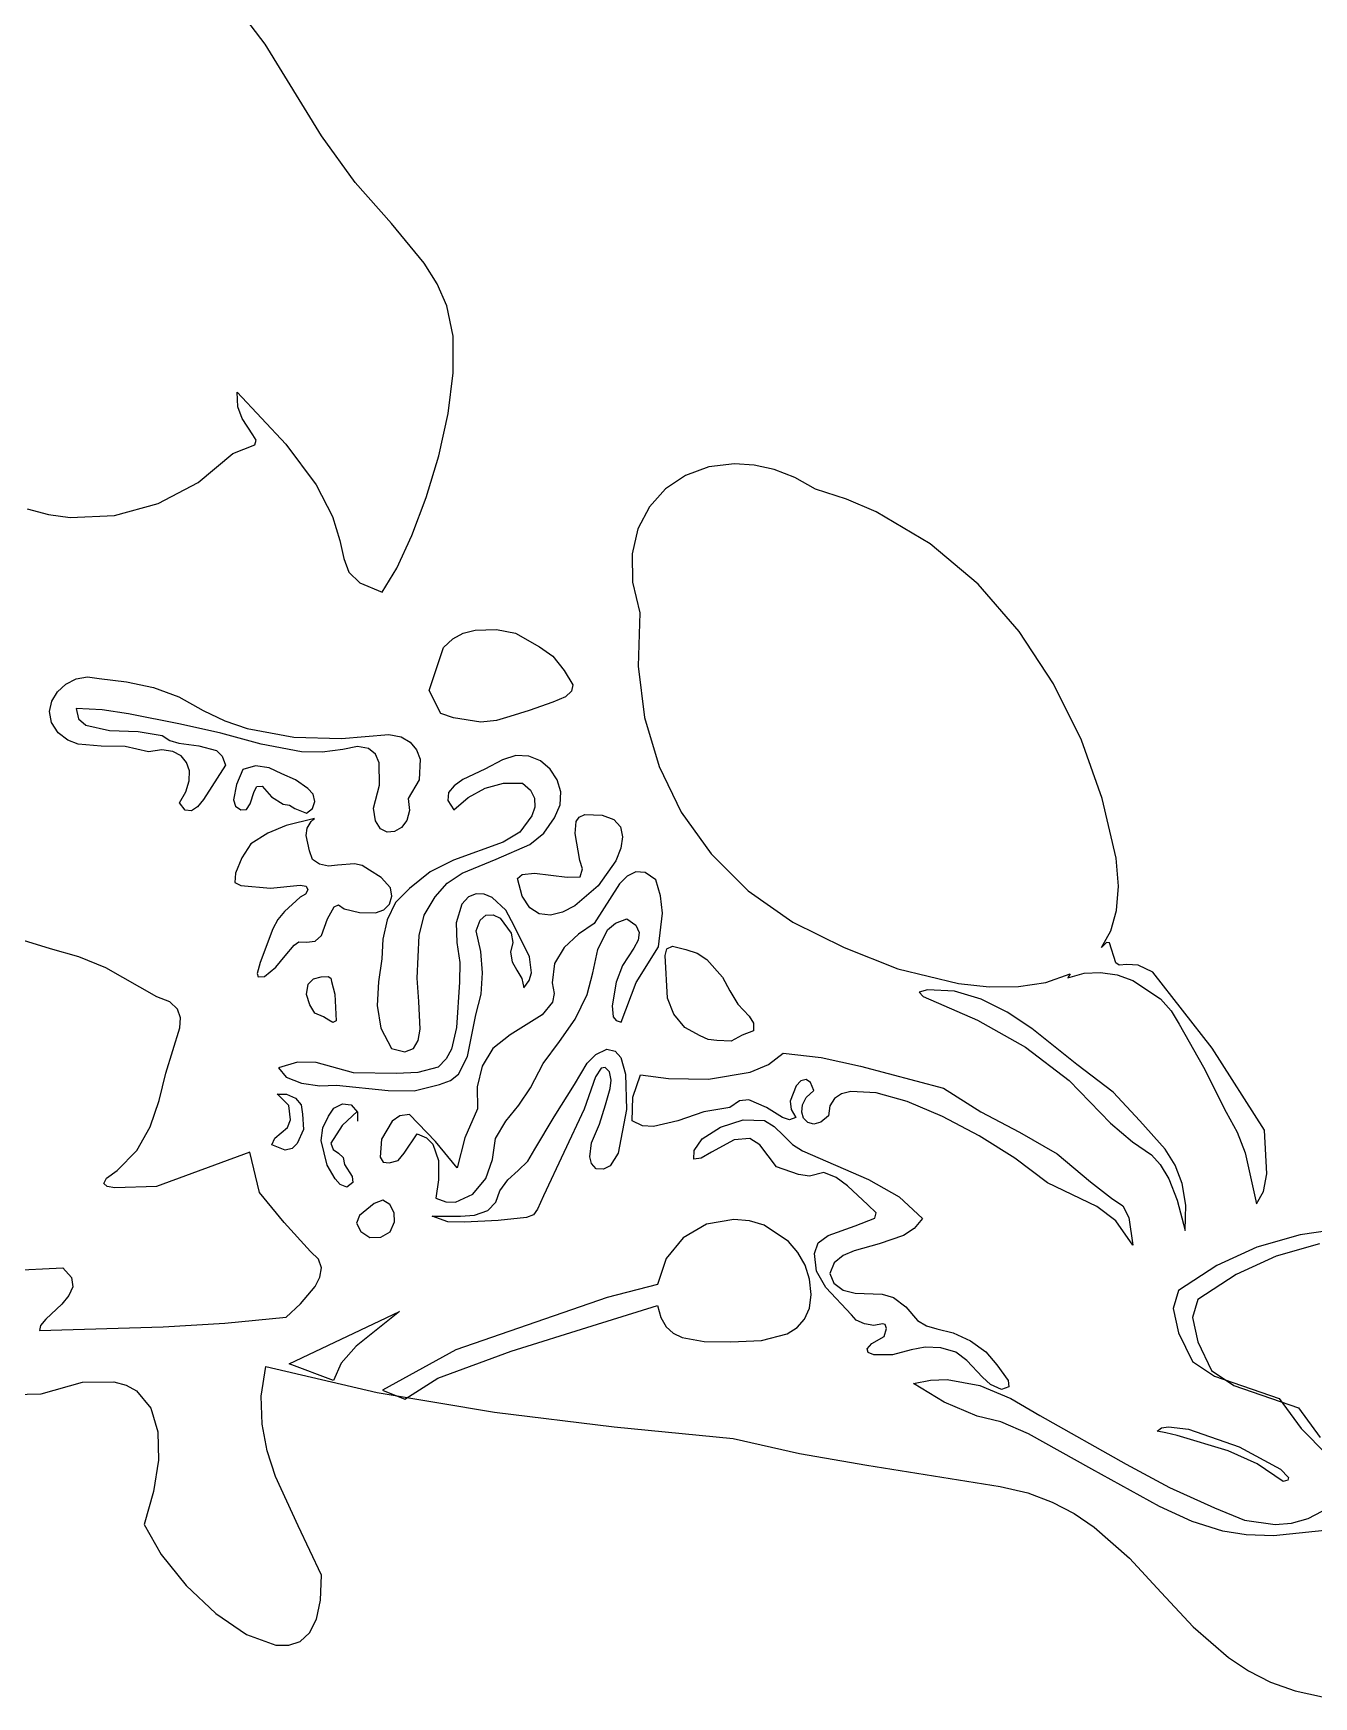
# Model space of a CAD drawing. Extents: x 0 to 245, y 66 to 287.
# Drawn here: x 54.6 to 122.4, y 112.3 to 200.4 of the extents above; entities that cross this region are included whole.
import ezdxf

# ---------------------------------------------------------------- set-up
doc = ezdxf.new("R2010")
doc.units = 0

msp = doc.modelspace()

# ---------------------------------------------------------------- linework, layer by layer
at = {"layer": 'Tête'}
for p, q in [((66.87854, 199.785169), (65.39959, 201.72722)), ((69.861904, 194.94317), (66.87854, 199.785169)), ((71.656313, 192.464099), (69.861904, 194.94317)), ((73.576163, 190.295708), (71.656313, 192.464099)), ((75.298355, 188.200078), (73.576163, 190.295708)), ((75.984363, 187.105198), (75.298355, 188.200078)), ((76.499794, 185.93929), (75.984363, 187.105198)), ((76.840952, 184.338449), (76.499794, 185.93929)), ((76.843825, 182.39363), (76.840952, 184.338449)), ((76.567723, 180.234744), (76.843825, 182.39363)), ((65.439224, 180.582666), (65.397534, 181.36429)), ((65.397534, 181.36429), (67.983837, 178.620775)), ((65.65976, 179.966542), (65.439224, 180.582666)), ((66.240451, 179.115231), (65.65976, 179.966542)), ((76.071954, 177.991698), (76.567723, 180.234744)), ((66.402147, 178.822263), (66.240451, 179.115231)), ((66.34577, 178.57923), (66.402147, 178.822263)), ((63.342523, 176.581334), (65.18188, 178.12741)), ((65.18188, 178.12741), (66.34577, 178.57923)), ((67.983837, 178.620775), (69.577657, 176.453702)), ((75.415828, 175.7944), (76.071954, 177.991698)), ((90.367253, 177.411619), (89.136771, 176.956946)), ((91.7267, 177.581), (90.367253, 177.411619)), ((91.7268, 177.58094), (91.7267, 177.581)), ((92.767828, 177.511026), (91.7268, 177.58094)), ((93.840004, 177.268591), (92.767828, 177.511026)), ((94.92807, 176.8439), (93.840004, 177.268591)), ((61.215381, 175.471883), (63.342523, 176.581334)), ((69.577657, 176.453702), (70.442922, 174.777706)), ((88.075539, 176.242736), (87.223839, 175.294746)), ((89.136771, 176.956946), (88.075539, 176.242736)), ((96.01677, 176.22722), (94.92807, 176.8439)), ((97.663638, 175.703063), (96.01677, 176.22722)), ((58.917613, 174.841639), (61.215381, 175.471883)), ((74.658653, 173.772761), (75.415828, 175.7944)), ((87.223839, 175.294746), (86.621954, 174.138731)), ((99.226222, 175.040455), (97.663638, 175.703063)), ((54.278825, 175.189119), (55.407317, 174.887946)), ((55.407317, 174.887946), (56.566375, 174.73319)), ((56.566375, 174.73319), (58.917613, 174.841639)), ((70.442922, 174.777706), (70.84356, 173.507421)), ((102.096302, 173.339025), (99.226222, 175.040455)), ((70.84356, 173.507421), (71.043499, 172.557483)), ((73.859739, 172.056688), (74.658653, 173.772761)), ((86.621954, 174.138731), (86.310167, 172.800446)), ((86.310167, 172.800446), (86.328761, 171.305647)), ((104.622537, 171.201219), (102.096302, 173.339025)), ((71.043499, 172.557483), (71.306665, 171.842525)), ((71.306665, 171.842525), (71.896988, 171.277182)), ((73.078394, 170.77609), (73.859739, 172.056688)), ((71.896988, 171.277182), (73.078394, 170.77609)), ((86.328761, 171.305647), (86.71802, 169.68009)), ((106.800452, 168.705325), (104.622537, 171.201219)), ((86.71802, 169.68009), (86.631114, 166.863988)), ((76.33519, 167.84796), (76.829184, 168.30396)), ((76.829184, 168.30396), (77.361177, 168.61746)), ((77.361177, 168.61746), (78.00717, 168.75996)), ((78.00717, 168.75996), (79.128154, 168.797955)), ((79.128154, 168.797955), (80.13514, 168.60795)), ((80.13514, 168.60795), (81.408127, 167.885964)), ((108.625577, 165.92963), (106.800452, 168.705325)), ((75.5752, 165.568), (76.33519, 167.84796)), ((81.408127, 167.885964), (82.11112, 167.39197)), ((82.11112, 167.39197), (82.719113, 166.63198)), ((82.719113, 166.63198), (83.175106, 165.87199)), ((86.631114, 166.863988), (86.97468, 164.140161)), ((55.892069, 165.510449), (56.336578, 165.916122)), ((56.336578, 165.916122), (56.880423, 166.192732)), ((56.880423, 166.192732), (57.482409, 166.303432)), ((57.482409, 166.303432), (58.10134, 166.21137)), ((58.10134, 166.21137), (59.551875, 166.035978)), ((59.551875, 166.035978), (60.966311, 165.731009)), ((60.966311, 165.731009), (62.322617, 165.241208)), ((76.183196, 164.35201), (75.5752, 165.568)), ((83.175106, 165.87199), (83.099106, 165.529996)), ((110.093437, 162.952422), (108.625577, 165.92963)), ((55.465842, 164.459313), (55.588092, 165.012563)), ((55.588092, 165.012563), (55.892069, 165.510449)), ((62.322617, 165.241208), (63.59876, 164.51132)), ((82.111116, 164.96001), (80.857131, 164.52301)), ((82.790359, 165.230753), (82.111116, 164.96001)), ((83.099106, 165.529996), (82.790359, 165.230753)), ((55.566517, 163.887549), (55.465842, 164.459313)), ((55.93131, 163.33412), (55.566517, 163.887549)), ((58.263463, 164.558005), (56.88238, 164.61508)), ((56.88238, 164.61508), (57.009985, 164.079412)), ((57.009985, 164.079412), (57.389231, 163.738547)), ((59.64903, 164.341844), (58.263463, 164.558005)), ((62.40917, 163.78933), (59.64903, 164.341844)), ((64.541639, 163.321464), (62.40917, 163.78933)), ((63.59876, 164.51132), (64.745911, 163.962804)), ((64.745911, 163.962804), (65.933933, 163.555537)), ((76.848185, 164.12401), (76.183196, 164.35201)), ((78.311166, 163.89601), (76.848185, 164.12401)), ((79.128155, 163.991014), (78.311166, 163.89601)), ((79.831146, 164.20001), (79.128155, 163.991014)), ((80.857131, 164.52301), (79.831146, 164.20001)), ((86.97468, 164.140161), (87.739175, 161.548535)), ((56.430726, 162.945347), (55.93131, 163.33412)), ((56.985252, 162.728737), (56.430726, 162.945347)), ((57.389231, 163.738547), (58.65156, 163.456521)), ((58.65156, 163.456521), (60.167194, 163.399595)), ((60.167194, 163.399595), (61.43396, 163.19836)), ((61.43396, 163.19836), (61.835606, 162.929086)), ((61.835606, 162.929086), (62.319376, 162.78267)), ((66.668726, 162.729155), (64.541639, 163.321464)), ((65.933933, 163.555537), (68.39776, 163.104713)), ((68.39776, 163.104713), (70.920567, 163.038777)), ((70.920567, 163.038777), (73.43268, 163.23766)), ((73.43268, 163.23766), (74.077252, 163.11601)), ((74.077252, 163.11601), (74.565871, 162.835524)), ((111.199559, 159.85199), (110.093437, 162.952422)), ((58.204895, 162.618404), (56.985252, 162.728737)), ((59.480758, 162.615919), (58.204895, 162.618404)), ((60.70336, 162.33408), (59.480758, 162.615919)), ((61.415245, 162.431309), (60.70336, 162.33408)), ((61.993821, 162.351642), (61.415245, 162.431309)), ((62.433416, 162.121268), (61.993821, 162.351642)), ((62.319376, 162.78267), (63.378764, 162.65354)), ((62.728358, 161.766376), (62.433416, 162.121268)), ((63.378764, 162.65354), (64.303083, 162.40123)), ((64.303083, 162.40123), (64.618015, 162.100839)), ((64.618015, 162.100839), (64.78329, 161.616)), ((68.811468, 162.332371), (66.668726, 162.729155)), ((69.895283, 162.307291), (68.811468, 162.332371)), ((70.9909, 162.45108), (69.895283, 162.307291)), ((71.781656, 162.605049), (70.9909, 162.45108)), ((72.349839, 162.50692), (71.781656, 162.605049)), ((72.722783, 162.205141), (72.349839, 162.50692)), ((72.927824, 161.748161), (72.722783, 162.205141)), ((74.565871, 162.835524), (74.902636, 162.432557)), ((74.902636, 162.432557), (75.091646, 161.943466)), ((80.154574, 162.132088), (79.445292, 161.90126)), ((80.838403, 162.097777), (80.154574, 162.132088)), ((81.45731, 161.843239), (80.838403, 162.097777)), ((62.872976, 161.313156), (62.728358, 161.766376)), ((62.861599, 160.787797), (62.872976, 161.313156)), ((64.7833, 161.616), (63.629518, 159.80732)), ((64.78329, 161.616), (64.7833, 161.616)), ((65.6953, 161.388), (65.366382, 160.602969)), ((66.367308, 161.58829), (65.695293, 161.388)), ((65.695293, 161.388), (65.6953, 161.388)), ((67.100681, 161.483578), (66.367308, 161.58829)), ((67.770928, 161.15547), (67.100681, 161.483578)), ((68.494548, 160.840451), (67.770928, 161.15547)), ((72.943537, 160.562392), (72.927824, 161.748161)), ((75.091646, 161.943466), (75.042795, 160.852338)), ((78.510434, 161.408789), (77.351324, 160.857925)), ((79.445292, 161.90126), (78.510434, 161.408789)), ((81.971826, 161.413386), (81.45731, 161.843239)), ((82.342479, 160.853129), (81.971826, 161.413386)), ((87.739175, 161.548535), (88.915053, 159.129034)), ((62.688554, 160.216489), (62.861599, 160.787797)), ((65.366382, 160.602969), (65.202019, 159.77932)), ((66.310437, 160.22571), (66.437921, 160.491975)), ((66.437921, 160.491975), (66.732398, 160.5012)), ((66.732398, 160.5012), (67.224691, 159.947181)), ((69.153168, 160.39344), (68.494548, 160.840451)), ((69.426715, 160.089792), (69.153168, 160.39344)), ((72.61566, 159.3372), (72.943537, 160.562392)), ((75.042795, 160.852338), (74.45211, 159.85299)), ((76.883523, 160.535543), (76.594678, 160.168498)), ((77.351324, 160.857925), (76.883523, 160.535543)), ((77.633869, 159.907887), (78.533897, 160.401237)), ((78.533897, 160.401237), (79.509597, 160.677092)), ((79.509597, 160.677092), (80.50328, 160.67249)), ((80.50328, 160.67249), (80.934652, 160.301677)), ((80.934652, 160.301677), (81.14037, 159.869471)), ((82.529802, 160.20738), (82.342479, 160.853129)), ((62.34817, 159.62542), (62.688554, 160.216489)), ((62.658214, 159.243218), (62.34817, 159.62542)), ((63.305245, 159.412787), (62.979358, 159.198547)), ((63.629518, 159.80732), (63.305245, 159.412787)), ((65.202019, 159.77932), (65.313862, 159.443011)), ((65.313862, 159.443011), (65.597076, 159.250407)), ((65.90357, 159.271655), (66.085257, 159.5769)), ((66.085257, 159.5769), (66.310437, 160.22571)), ((67.224691, 159.947181), (67.844398, 159.5537)), ((67.844398, 159.5537), (68.176583, 159.504211)), ((68.176583, 159.504211), (68.464691, 159.335431)), ((69.397468, 159.318747), (69.51233, 159.693647)), ((69.51233, 159.693647), (69.426715, 160.089792)), ((74.45211, 159.85299), (74.519933, 159.216865)), ((76.594678, 160.168498), (76.563127, 159.746771)), ((76.563127, 159.746771), (76.867212, 159.26034)), ((76.8672, 159.26), (77.633869, 159.907887)), ((81.153591, 159.403674), (81.007469, 158.932084)), ((81.14037, 159.869471), (81.153591, 159.403674)), ((82.196572, 158.83905), (82.494322, 159.52105)), ((82.494322, 159.52105), (82.529802, 160.20738)), ((111.93947, 156.70662), (111.199559, 159.85199)), ((62.979358, 159.198547), (62.658214, 159.243218)), ((65.597076, 159.250407), (65.90357, 159.271655)), ((69.4953, 158.804), (67.99323, 158.42959)), ((68.464691, 159.335431), (69.069588, 159.07883)), ((69.069588, 159.07883), (69.397468, 159.318747)), ((69.117597, 158.290553), (69.320563, 158.64618)), ((69.320563, 158.64618), (69.403303, 158.72638)), ((69.403303, 158.72638), (69.495293, 158.80418)), ((69.495293, 158.80418), (69.4953, 158.804)), ((72.725556, 158.667296), (72.61566, 159.3372)), ((72.988794, 158.253707), (72.725556, 158.667296)), ((74.383636, 158.697576), (74.102796, 158.318368)), ((74.519933, 159.216865), (74.383636, 158.697576)), ((76.867212, 159.26034), (76.8672, 159.26)), ((81.007469, 158.932084), (80.369823, 158.082722)), ((81.629619, 158.01968), (82.196572, 158.83905)), ((83.300921, 158.006269), (83.342528, 158.644845)), ((83.342528, 158.644845), (83.508991, 158.870261)), ((83.508991, 158.870261), (83.812394, 159.00479)), ((83.812394, 159.00479), (84.729759, 158.978919)), ((84.729759, 158.978919), (85.346751, 158.749188)), ((85.346751, 158.749188), (85.695158, 158.353988)), ((88.915053, 159.129034), (90.492772, 156.921584)), ((67.025893, 158.013435), (66.13152, 157.46117)), ((67.99323, 158.42959), (67.025893, 158.013435)), ((69.061481, 157.890055), (69.117597, 158.290553)), ((69.227583, 157.08311), (69.061481, 157.890055)), ((73.345798, 158.073187), (72.988794, 158.253707)), ((73.736991, 158.10249), (73.345798, 158.073187)), ((74.102796, 158.318368), (73.736991, 158.10249)), ((80.369823, 158.082722), (79.49268, 157.54378)), ((80.892775, 157.429379), (81.629619, 158.01968)), ((83.54651, 156.57256), (83.300921, 158.006269)), ((85.695158, 158.353988), (85.806762, 157.831705)), ((85.806762, 157.831705), (85.71335, 157.220729)), ((66.13152, 157.46117), (65.646319, 156.724629)), ((69.399493, 156.634268), (69.227583, 157.08311)), ((79.49268, 157.54378), (76.863716, 156.595474)), ((79.122358, 156.646363), (80.892775, 157.429379)), ((85.71335, 157.220729), (85.446706, 156.559449)), ((90.492772, 156.921584), (92.462785, 154.96611)), ((65.318386, 155.90135), (65.275399, 155.415121)), ((65.646319, 156.724629), (65.318386, 155.90135)), ((69.764814, 156.372527), (69.399493, 156.634268)), ((70.235433, 156.275408), (69.764814, 156.372527)), ((70.723233, 156.32043), (70.235433, 156.275408)), ((71.60991, 156.396024), (70.723233, 156.32043)), ((72.029507, 156.302482), (71.60991, 156.396024)), ((72.407863, 156.06694), (72.029507, 156.302482)), ((73.023298, 155.669877), (72.407863, 156.06694)), ((75.621649, 155.979933), (74.53068, 155.09909)), ((76.863716, 156.595474), (75.621649, 155.979933)), ((76.52347, 155.379737), (77.311219, 155.910765)), ((77.311219, 155.910765), (79.122358, 156.646363)), ((80.495083, 155.835779), (81.145745, 155.9061)), ((81.145745, 155.9061), (82.867214, 155.693)), ((83.686556, 156.135774), (83.54651, 156.57256)), ((83.5702, 155.712), (83.686556, 156.135774)), ((85.446706, 156.559449), (84.520865, 155.23953)), ((86.501121, 155.973809), (86.050433, 155.752942)), ((87.001837, 155.93155), (86.501121, 155.973809)), ((87.559364, 155.55353), (87.001837, 155.93155)), ((112.061147, 155.214545), (111.93947, 156.70662)), ((65.275399, 155.415121), (65.598477, 155.25011)), ((65.598477, 155.25011), (67.171083, 155.114506)), ((67.171083, 155.114506), (68.737487, 155.26511)), ((68.737487, 155.26511), (69.059519, 155.210019)), ((69.142388, 155.021076), (69.024157, 154.798228)), ((69.059519, 155.210019), (69.142388, 155.021076)), ((73.515863, 155.13444), (73.023298, 155.669877)), ((73.599201, 154.680887), (73.515863, 155.13444)), ((74.53068, 155.09909), (73.786202, 154.343919)), ((75.885252, 154.64335), (76.52347, 155.379737)), ((80.245264, 155.6254), (80.495083, 155.835779)), ((80.496041, 154.67835), (80.245264, 155.6254)), ((82.867214, 155.693), (83.5702, 155.712)), ((84.520865, 155.23953), (83.28352, 154.179056)), ((85.642985, 155.341584), (84.309904, 153.24395)), ((86.050433, 155.752942), (85.642985, 155.341584)), ((87.822531, 154.699911), (87.559364, 155.55353)), ((111.959162, 153.93461), (112.061147, 155.214545)), ((68.742887, 154.64142), (67.914957, 153.872046)), ((69.024157, 154.798228), (68.742887, 154.64142)), ((70.191898, 153.49522), (70.530877, 154.113682)), ((70.530877, 154.113682), (70.771295, 154.224451)), ((70.771295, 154.224451), (71.068237, 154.00781)), ((73.163788, 153.961965), (73.467617, 154.270775)), ((73.786202, 154.343919), (73.340284, 153.428269)), ((73.467617, 154.270775), (73.599201, 154.680887)), ((75.295063, 153.686356), (75.885252, 154.64335)), ((77.295752, 154.26146), (76.991781, 153.2683)), ((77.657714, 154.64969), (77.295752, 154.26146)), ((78.059786, 154.812347), (77.657714, 154.64969)), ((78.479676, 154.786178), (78.059786, 154.812347)), ((78.895096, 154.607931), (78.479676, 154.786178)), ((79.623362, 153.942192), (78.895096, 154.607931)), ((80.891438, 154.064882), (80.496041, 154.67835)), ((83.28352, 154.179056), (82.627495, 153.842083)), ((87.923086, 153.793308), (87.822531, 154.699911)), ((92.462785, 154.96611), (94.815549, 153.302537)), ((67.55107, 153.451647), (67.298647, 152.95583)), ((67.914957, 153.872046), (67.55107, 153.451647)), ((69.874292, 152.608242), (70.191898, 153.49522)), ((71.068237, 154.00781), (71.876567, 153.827419)), ((71.876567, 153.827419), (72.730387, 153.81232)), ((72.730387, 153.81232), (73.163788, 153.961965)), ((73.340284, 153.428269), (73.122603, 152.41505)), ((75.043849, 152.60166), (75.295063, 153.686356)), ((76.991781, 153.2683), (77.040711, 152.233808)), ((78.06068, 152.85671), (78.261829, 153.422958)), ((78.261829, 153.422958), (78.574968, 153.689041)), ((78.574968, 153.689041), (78.947803, 153.703764)), ((78.947803, 153.703764), (79.328043, 153.515934)), ((79.328043, 153.515934), (79.901566, 152.72784)), ((80.066262, 153.10911), (79.623362, 153.942192)), ((81.39967, 153.746608), (80.891438, 154.064882)), ((81.98895, 153.685138), (81.39967, 153.746608)), ((82.627495, 153.842083), (81.98895, 153.685138)), ((84.309904, 153.24395), (83.467431, 152.668089)), ((85.006006, 152.90019), (85.435029, 153.264875)), ((85.435029, 153.264875), (86.030365, 153.47822)), ((86.030365, 153.47822), (86.508167, 153.14357)), ((87.70146, 151.99779), (87.923086, 153.793308)), ((94.815549, 153.302537), (97.54152, 151.97079)), ((111.654164, 152.854707), (111.959162, 153.93461)), ((55.520657, 151.89632), (51.839137, 153.038245)), ((67.298647, 152.95583), (66.62345, 151.18311)), ((69.536745, 152.312845), (69.874292, 152.608242)), ((73.122603, 152.41505), (73.06284, 151.36717)), ((74.92455, 150.34397), (75.043849, 152.60166)), ((78.298371, 151.750053), (78.06068, 152.85671)), ((79.901566, 152.72784), (79.990266, 152.225189)), ((80.873922, 151.478869), (80.066262, 153.10911)), ((83.467431, 152.668089), (82.712894, 151.972499)), ((84.50416, 151.856371), (85.006006, 152.90019)), ((86.624187, 152.358748), (86.40992, 151.926167)), ((86.508167, 153.14357), (86.681522, 152.76748)), ((86.681522, 152.76748), (86.624187, 152.358748)), ((111.1668, 151.96273), (111.654164, 152.854707)), ((57.017885, 151.478296), (55.520657, 151.89632)), ((58.450421, 150.898421), (57.017885, 151.478296)), ((67.451034, 150.92465), (67.948578, 151.52375)), ((67.948578, 151.52375), (68.42288, 152.091362)), ((68.42288, 152.091362), (68.674701, 152.276577)), ((68.674701, 152.276577), (69.066658, 152.25003)), ((69.066658, 152.25003), (69.536745, 152.312845)), ((77.040711, 152.233808), (77.185941, 151.182414)), ((78.391637, 150.626405), (78.298371, 151.750053)), ((79.990266, 152.225189), (79.8772, 151.71521)), ((79.8772, 151.71521), (79.961516, 151.216298)), ((80.992142, 150.630261), (80.873922, 151.478869)), ((82.712894, 151.972499), (82.197629, 151.127694)), ((84.239352, 150.625902), (84.50416, 151.856371)), ((86.40992, 151.926167), (85.805616, 151.024648)), ((86.522216, 150.108671), (87.70146, 151.99779)), ((88.062795, 151.5373), (88.157919, 151.904136)), ((88.191424, 149.28061), (88.062795, 151.5373)), ((88.157919, 151.904136), (88.449882, 152.044549)), ((88.449882, 152.044549), (89.161845, 151.86197)), ((89.161845, 151.86197), (89.752527, 151.667276)), ((89.752527, 151.667276), (90.271779, 151.333876)), ((97.54152, 151.97079), (100.386971, 150.835498)), ((111.428122, 152.232632), (111.1668, 151.96273)), ((111.591646, 152.222747), (111.428122, 152.232632)), ((111.91342, 151.16092), (111.591646, 152.222747)), ((61.142907, 149.35936), (58.450421, 150.898421)), ((66.62345, 151.18311), (66.465882, 150.601345)), ((66.465882, 150.601345), (66.523894, 150.424272)), ((66.857758, 150.4361), (67.451034, 150.92465)), ((73.06284, 151.36717), (72.880947, 150.15006)), ((77.185941, 151.182414), (77.17087, 150.13855)), ((78.313184, 149.504137), (78.391637, 150.626405)), ((79.961516, 151.216298), (80.21084, 150.772405)), ((80.21084, 150.772405), (80.469097, 150.331362)), ((80.868367, 150.224384), (80.992142, 150.630261)), ((82.197629, 151.127694), (82.072974, 150.10419)), ((83.926105, 149.48792), (84.239352, 150.625902)), ((85.805616, 151.024648), (85.458666, 150.13329)), ((90.271779, 151.333876), (91.089655, 150.40118)), ((100.386971, 150.835498), (103.594357, 150.067669)), ((109.3864, 150.36841), (110.236329, 150.607762)), ((110.236329, 150.607762), (111.111847, 150.649242)), ((111.111847, 150.649242), (111.983872, 150.513742)), ((112.102195, 151.02662), (111.91342, 151.16092)), ((112.50242, 151.075999), (112.102195, 151.02662)), ((113.099977, 151.042884), (112.50242, 151.075999)), ((113.88075, 150.6611), (113.099977, 151.042884)), ((117.022121, 146.633677), (113.88075, 150.6611)), ((66.523894, 150.424272), (66.857758, 150.4361)), ((69.070559, 149.476288), (69.163608, 150.03527)), ((69.163608, 150.03527), (69.453342, 150.317541)), ((69.453342, 150.317541), (69.847652, 150.41397)), ((69.847652, 150.41397), (70.217494, 150.441465)), ((70.217494, 150.441465), (70.357298, 150.353653)), ((70.357298, 150.353653), (70.400281, 150.16563)), ((70.400281, 150.16563), (70.572669, 149.49157)), ((72.880947, 150.15006), (72.818089, 148.905837)), ((75.029324, 149.106524), (74.92455, 150.34397)), ((77.17087, 150.13855), (77.021648, 147.729034)), ((80.469097, 150.331362), (80.580211, 149.841)), ((80.5802, 149.841), (80.868367, 150.224384)), ((80.580211, 149.841), (80.5802, 149.841)), ((82.072974, 150.10419), (82.180317, 149.532874)), ((85.458666, 150.13329), (85.25046, 148.889126)), ((85.7392, 148.014), (86.522216, 150.108671)), ((91.089655, 150.40118), (91.480961, 149.680372)), ((101.95622, 149.72879), (101.508975, 149.608046)), ((103.384183, 149.666394), (101.95622, 149.72879)), ((103.594357, 150.067669), (105.209017, 149.895127)), ((105.209017, 149.895127), (106.76445, 149.90274)), ((106.76445, 149.90274), (108.210752, 150.119938)), ((108.210752, 150.119938), (109.49802, 150.57615)), ((109.49802, 150.57615), (109.3864, 150.36841)), ((111.983872, 150.513742), (112.823324, 150.222154)), ((112.823324, 150.222154), (114.288184, 149.254276)), ((61.844822, 149.087375), (61.142907, 149.35936)), ((62.245066, 148.71058), (61.844822, 149.087375)), ((69.250418, 148.93637), (69.070559, 149.476288)), ((69.518412, 148.501283), (69.250418, 148.93637)), ((70.572669, 149.49157), (70.652589, 148.0849)), ((72.818089, 148.905837), (73.007374, 147.705486)), ((75.093448, 147.654782), (75.029324, 149.106524)), ((78.03572, 148.40162), (78.313184, 149.504137)), ((82.102807, 149.075556), (81.54372, 148.403986)), ((82.180317, 149.532874), (82.102807, 149.075556)), ((83.294881, 148.179429), (83.926105, 149.48792)), ((85.25046, 148.889126), (85.31078, 148.299674)), ((88.518069, 148.435527), (88.191424, 149.28061)), ((91.480961, 149.680372), (91.900158, 148.97587)), ((91.900158, 148.97587), (92.507032, 148.325848)), ((101.508975, 149.608046), (101.719, 149.38)), ((101.719, 149.38), (104.595977, 148.12888)), ((101.719, 149.38), (101.719, 149.38)), ((104.793031, 149.241731), (103.384183, 149.666394)), ((106.163807, 148.548002), (104.793031, 149.241731)), ((114.288184, 149.254276), (114.85543, 148.61977)), ((62.40285, 148.247972), (62.245066, 148.71058)), ((62.377381, 147.718549), (62.40285, 148.247972)), ((69.9816, 148.297), (69.518412, 148.501283)), ((70.248703, 148.1187), (69.981593, 148.29708)), ((69.981593, 148.29708), (69.9816, 148.297)), ((70.460025, 147.991359), (70.248703, 148.1187)), ((70.652589, 148.0849), (70.460025, 147.991359)), ((77.598113, 146.195868), (78.03572, 148.40162)), ((81.54372, 148.403986), (79.862754, 147.34063)), ((82.459265, 146.995871), (83.294881, 148.179429)), ((85.31078, 148.299674), (85.466861, 148.105644)), ((85.466861, 148.105644), (85.739201, 148.014)), ((85.739201, 148.014), (85.7392, 148.014)), ((89.09977, 147.73341), (88.518069, 148.435527)), ((92.507032, 148.325848), (92.744286, 147.97055)), ((92.744286, 147.97055), (92.745235, 147.55821)), ((104.595977, 148.12888), (107.13104, 146.693535)), ((107.477557, 147.67841), (106.163807, 148.548002)), ((114.85543, 148.61977), (115.27378, 147.91274)), ((61.627157, 145.31264), (62.377381, 147.718549)), ((73.007374, 147.705486), (73.58191, 146.61999)), ((74.991685, 147.044768), (75.093448, 147.654782)), ((77.021648, 147.729034), (76.753827, 146.583422)), ((79.862754, 147.34063), (78.936582, 146.62029)), ((89.915145, 147.290916), (89.09977, 147.73341)), ((90.337675, 147.107737), (89.915145, 147.290916)), ((90.7907, 147.047), (90.337675, 147.107737)), ((92.13996, 147.322482), (91.563865, 147.01645)), ((92.745235, 147.55821), (92.13996, 147.322482)), ((109.858158, 145.784444), (107.477557, 147.67841)), ((115.27378, 147.91274), (116.551155, 145.629145)), ((73.58191, 146.61999), (74.283348, 146.448885)), ((74.283348, 146.448885), (74.737462, 146.61664)), ((74.737462, 146.61664), (74.991685, 147.044768)), ((76.753827, 146.583422), (76.469797, 146.074802)), ((77.115836, 145.2579), (77.598113, 146.195868)), ((78.936582, 146.62029), (78.368573, 145.686087)), ((81.608394, 145.820011), (82.459265, 146.995871)), ((83.935368, 145.840326), (84.388974, 146.300736)), ((84.388974, 146.300736), (84.97623, 146.58475)), ((84.97623, 146.58475), (85.406915, 146.479879)), ((85.406915, 146.479879), (85.709616, 146.150311)), ((90.790708, 147.04705), (90.7907, 147.047)), ((91.563865, 147.01645), (90.790708, 147.04705)), ((93.523627, 145.782125), (94.30413, 146.36951)), ((94.30413, 146.36951), (96.320487, 146.138812)), ((107.13104, 146.693535), (109.441298, 144.923113)), ((119.78526, 142.29361), (117.022121, 146.633677)), ((61.26858, 143.87439), (61.627157, 145.31264)), ((68.595087, 145.892888), (67.59659, 145.60616)), ((67.59659, 145.60616), (68.003142, 145.107156)), ((69.59177, 145.8739), (68.595087, 145.892888)), ((71.55605, 145.33362), (69.59177, 145.8739)), ((73.833646, 145.307283), (71.55605, 145.33362)), ((74.965145, 145.355583), (73.833646, 145.307283)), ((76.0469, 145.62779), (74.965145, 145.355583)), ((76.469797, 146.074802), (76.0469, 145.62779)), ((78.368573, 145.686087), (78.112449, 144.601671)), ((80.931405, 144.53461), (81.608394, 145.820011)), ((83.25603, 144.71386), (83.935368, 145.840326)), ((84.675878, 145.588119), (84.368922, 145.11739)), ((84.892564, 145.609008), (84.675878, 145.588119)), ((85.107939, 145.38093), (84.892564, 145.609008)), ((85.199043, 144.948005), (85.107939, 145.38093)), ((85.709616, 146.150311), (85.965776, 145.25655)), ((90.351363, 145.002552), (92.558599, 145.376893)), ((92.558599, 145.376893), (93.523627, 145.782125)), ((96.320487, 146.138812), (98.39872, 145.685982)), ((98.39872, 145.685982), (102.79367, 144.51488)), ((111.78319, 144.30545), (109.858158, 145.784444)), ((116.551155, 145.629145), (117.7586, 143.25567)), ((68.003142, 145.107156), (68.81613, 144.784286)), ((68.81613, 144.784286), (69.784185, 144.641269)), ((69.784185, 144.641269), (70.65594, 144.68182)), ((70.65594, 144.68182), (73.401148, 144.394783)), ((74.766774, 144.381318), (76.11001, 144.71292)), ((76.11001, 144.71292), (76.694674, 144.923019)), ((76.694674, 144.923019), (77.115836, 145.2579)), ((78.112449, 144.601671), (78.121934, 143.43069)), ((80.306199, 143.627772), (80.931405, 144.53461)), ((82.191917, 143.013942), (83.25603, 144.71386)), ((84.368922, 145.11739), (83.772249, 143.40353)), ((84.905217, 143.64361), (85.149407, 144.508317)), ((85.149407, 144.508317), (85.199043, 144.948005)), ((85.965776, 145.25655), (86.010646, 143.395)), ((86.354828, 144.047859), (86.76287, 145.226)), ((86.76287, 145.226), (86.7629, 145.226)), ((86.7629, 145.226), (88.235202, 145.025813)), ((88.235202, 145.025813), (90.351363, 145.002552)), ((94.987571, 144.651782), (94.684873, 143.840032)), ((95.24894, 144.903195), (94.987571, 144.651782)), ((95.522629, 144.98044), (95.24894, 144.903195)), ((95.762869, 144.830123), (95.522629, 144.98044)), ((95.92389, 144.39885), (95.762869, 144.830123)), ((102.79367, 144.51488), (104.76661, 143.275154)), ((109.441298, 144.923113), (111.64386, 142.66676)), ((60.790895, 142.482711), (61.26858, 143.87439)), ((67.597256, 144.15683), (67.519296, 144.21203)), ((67.519296, 144.21203), (67.5193, 144.212)), ((67.5193, 144.212), (68.023306, 144.197028)), ((68.136372, 143.610138), (67.597256, 144.15683)), ((68.023306, 144.197028), (68.48443, 144.001439)), ((68.218699, 142.85289), (68.136372, 143.610138)), ((68.48443, 144.001439), (68.800575, 143.64357)), ((68.800575, 143.64357), (68.86965, 143.14176)), ((70.522872, 143.470532), (70.972143, 143.695686)), ((70.972143, 143.695686), (71.438593, 143.644415)), ((71.438593, 143.644415), (71.775595, 143.24971)), ((73.401148, 144.394783), (74.766774, 144.381318)), ((79.61804, 142.776037), (80.306199, 143.627772)), ((84.57979, 142.618715), (84.905217, 143.64361)), ((86.32083, 142.79213), (86.354828, 144.047859)), ((91.989508, 143.846814), (91.48281, 143.49489)), ((92.487102, 143.908206), (91.989508, 143.846814)), ((93.433493, 143.502036), (92.487102, 143.908206)), ((94.684873, 143.840032), (94.735082, 143.386481)), ((95.289591, 143.251416), (95.326733, 143.633589)), ((95.326733, 143.633589), (95.52981, 144.03034)), ((95.52981, 144.03034), (95.92389, 144.39885)), ((96.786858, 143.583382), (96.71561, 143.05786)), ((97.017428, 143.967745), (96.786858, 143.583382)), ((97.391836, 144.219856), (97.017428, 143.967745)), ((97.894597, 144.348625), (97.391836, 144.219856)), ((99.223236, 144.271773), (97.894597, 144.348625)), ((100.879466, 143.808461), (99.223236, 144.271773)), ((102.739408, 143.02996), (100.879466, 143.808461)), ((113.197854, 142.800063), (111.78319, 144.30545)), ((68.067719, 142.448322), (68.218699, 142.85289)), ((68.86965, 143.14176), (68.919965, 142.330786)), ((69.941168, 142.421334), (70.237405, 143.03596)), ((70.237405, 143.03596), (70.522872, 143.470532)), ((71.7752, 143.3), (70.965191, 142.540783)), ((71.775595, 143.24971), (71.775206, 142.76797)), ((73.601122, 142.779461), (73.052792, 141.823737)), ((74.01965, 143.065745), (73.601122, 142.779461)), ((74.518234, 143.12024), (74.01965, 143.065745)), ((75.895323, 141.706363), (74.518234, 143.12024)), ((78.121934, 143.43069), (77.453973, 141.893076)), ((79.085519, 141.855524), (79.61804, 142.776037)), ((81.16612, 141.28863), (82.191917, 143.013942)), ((83.772249, 143.40353), (81.628019, 138.82245)), ((86.010646, 143.395), (85.574542, 141.07571)), ((86.855522, 142.537159), (86.32083, 142.79213)), ((88.727351, 142.789754), (87.441359, 142.487592)), ((90.100578, 143.268794), (88.727351, 142.789754)), ((91.48281, 143.49489), (90.100578, 143.268794)), ((90.98297, 142.450709), (92.193014, 142.840625)), ((92.193014, 142.840625), (93.32197, 142.81975)), ((93.32197, 142.81975), (93.839928, 142.488844)), ((94.279012, 142.961655), (93.433493, 143.502036)), ((94.650517, 142.855285), (94.279012, 142.961655)), ((94.98069, 142.97234), (94.650517, 142.855285)), ((94.735082, 143.386481), (94.98069, 142.97234)), ((95.39332, 142.926639), (95.289591, 143.251416)), ((95.612852, 142.702076), (95.39332, 142.926639)), ((95.923122, 142.620547), (95.612852, 142.702076)), ((96.299063, 142.724869), (95.923122, 142.620547)), ((96.71561, 143.05786), (96.299063, 142.724869)), ((104.679183, 142.007542), (102.739408, 143.02996)), ((104.76661, 143.275154), (106.824199, 142.199426)), ((111.64386, 142.66676), (112.796262, 141.673485)), ((114.527002, 141.302609), (113.197854, 142.800063)), ((117.7586, 143.25567), (118.343057, 142.18803)), ((60.085266, 141.217034), (60.790895, 142.482711)), ((67.239523, 141.51994), (67.395591, 141.88029)), ((67.395591, 141.88029), (67.732503, 142.156936)), ((67.732503, 142.156936), (68.067719, 142.448322)), ((68.919965, 142.330786), (68.585243, 141.59854)), ((69.85798, 141.755294), (69.941168, 142.421334)), ((70.965191, 142.540783), (70.35802, 141.61736)), ((73.052792, 141.823737), (72.970349, 140.877491)), ((74.241818, 141.076902), (74.933244, 142.10342)), ((74.933244, 142.10342), (75.422624, 141.888598)), ((75.422624, 141.888598), (75.758141, 141.56615)), ((77.453973, 141.893076), (77.052874, 140.30801)), ((78.927225, 140.74235), (79.085519, 141.855524)), ((84.162445, 141.62412), (84.57979, 142.618715)), ((87.441359, 142.487592), (86.855522, 142.537159)), ((89.6019, 141.223), (90.012408, 141.846126)), ((90.012408, 141.846126), (90.98297, 142.450709)), ((91.71968, 141.78391), (90.512607, 141.128682)), ((92.546242, 141.855305), (91.71968, 141.78391)), ((93.080413, 141.518704), (92.546242, 141.855305)), ((93.839928, 142.488844), (94.322459, 142.015009)), ((94.322459, 142.015009), (94.805308, 141.538967)), ((106.57491, 140.812478), (104.679183, 142.007542)), ((106.824199, 142.199426), (108.813985, 141.045348)), ((118.343057, 142.18803), (118.768056, 141.093199)), ((119.912344, 139.995616), (119.78526, 142.29361)), ((59.042857, 140.15679), (60.085266, 141.217034)), ((66.070557, 141.13609), (61.126537, 139.30894)), ((66.58128, 138.99105), (66.070557, 141.13609)), ((67.942307, 141.249156), (67.239523, 141.51994)), ((68.314181, 141.333414), (67.942307, 141.249156)), ((68.585243, 141.59854), (68.314181, 141.333414)), ((70.176825, 140.43967), (69.85798, 141.755294)), ((70.35802, 141.61736), (70.48009, 141.277716)), ((70.48009, 141.277716), (70.761009, 141.077163)), ((70.761009, 141.077163), (71.022513, 140.861141)), ((73.926779, 140.697533), (74.241818, 141.076902)), ((75.758141, 141.56615), (76.066645, 140.693171)), ((77.052874, 140.30801), (75.895323, 141.706363)), ((80.798503, 140.663875), (81.16612, 141.28863)), ((84.074262, 140.883231), (84.162445, 141.62412)), ((85.574542, 141.07571), (85.150581, 140.411056)), ((89.58295, 140.76696), (89.6019, 141.223)), ((90.512607, 141.128682), (89.960885, 140.82615)), ((93.9522, 140.3534), (93.080413, 141.518704)), ((94.805308, 141.538967), (95.32422, 141.20144)), ((95.32422, 141.20144), (98.832083, 139.687876)), ((108.813985, 141.045348), (110.58352, 139.57057)), ((112.796262, 141.673485), (113.803577, 140.989251)), ((113.803577, 140.989251), (114.269335, 140.48499)), ((115.055251, 140.451978), (114.527002, 141.302609)), ((118.768056, 141.093199), (119.36997, 138.39639)), ((58.490838, 139.75605), (59.042857, 140.15679)), ((70.587288, 139.72529), (70.176825, 140.43967)), ((71.022513, 140.861141), (71.086336, 140.47509)), ((71.086336, 140.47509), (71.495695, 139.840853)), ((72.970349, 140.877491), (73.134183, 140.603052)), ((73.134183, 140.603052), (73.450904, 140.56514)), ((73.450904, 140.56514), (73.926779, 140.697533)), ((76.066645, 140.693171), (76.056882, 139.67408)), ((78.575406, 139.745256), (78.927225, 140.74235)), ((79.732092, 139.667852), (80.275824, 140.158756)), ((80.275824, 140.158756), (80.798503, 140.663875)), ((84.168636, 140.531218), (84.074262, 140.883231)), ((84.413282, 140.2607), (84.168636, 140.531218)), ((84.802446, 140.235671), (84.413282, 140.2607)), ((85.150581, 140.411056), (84.802446, 140.235671)), ((89.960885, 140.82615), (89.58295, 140.76696)), ((95.120836, 139.948836), (93.9522, 140.3534)), ((96.45331, 140.05677), (95.703118, 139.861037)), ((97.117624, 139.796638), (96.45331, 140.05677)), ((108.30271, 139.51604), (106.57491, 140.812478)), ((114.269335, 140.48499), (114.718631, 139.724346)), ((115.43701, 139.477477), (115.055251, 140.451978)), ((58.344842, 139.485073), (58.490838, 139.75605)), ((58.517927, 139.321086), (58.344842, 139.485073)), ((58.92315, 139.241315), (58.517927, 139.321086)), ((61.126537, 139.30894), (58.92315, 139.241315)), ((70.854628, 139.427935), (70.587288, 139.72529)), ((71.207735, 139.28031), (70.854628, 139.427935)), ((71.519061, 139.522463), (71.207735, 139.28031)), ((71.495695, 139.840853), (71.519061, 139.522463)), ((76.056882, 139.67408), (75.926975, 138.69847)), ((77.882069, 138.913744), (78.575406, 139.745256)), ((79.30132, 139.08574), (79.732092, 139.667852)), ((95.703118, 139.861037), (95.120836, 139.948836)), ((97.716528, 139.356679), (97.117624, 139.796638)), ((98.79505, 138.33966), (97.716528, 139.356679)), ((98.832083, 139.687876), (100.455503, 138.773784)), ((110.911316, 138.264976), (108.30271, 139.51604)), ((110.58352, 139.57057), (111.683217, 138.705817)), ((114.718631, 139.724346), (115.158068, 138.596108)), ((115.630578, 138.337155), (115.43701, 139.477477)), ((119.738757, 139.055049), (119.912344, 139.995616)), ((67.900642, 137.414516), (66.58128, 138.99105)), ((72.6602, 138.422), (71.881429, 137.783558)), ((73.111494, 138.589697), (72.660197, 138.422)), ((72.660197, 138.422), (72.6602, 138.422)), ((73.488395, 138.366457), (73.111494, 138.589697)), ((73.72021, 137.929022), (73.488395, 138.366457)), ((75.926975, 138.69847), (76.451165, 138.497022)), ((76.451165, 138.497022), (76.961247, 138.485565)), ((76.961247, 138.485565), (77.882069, 138.913744)), ((78.66803, 138.04206), (79.088535, 138.49442)), ((79.088535, 138.49442), (79.30132, 139.08574)), ((81.628019, 138.82245), (81.301129, 138.124115)), ((99.227346, 137.930938), (98.79505, 138.33966)), ((100.455503, 138.773784), (101.69253, 137.61644)), ((111.917367, 137.502215), (110.911316, 138.264976)), ((111.683217, 138.705817), (112.29258, 138.293355)), ((112.29258, 138.293355), (112.607516, 137.680126)), ((115.158068, 138.596108), (115.59425, 136.98906)), ((115.59425, 136.98906), (115.630578, 138.337155)), ((119.36997, 138.39639), (119.738757, 139.055049)), ((69.28227, 135.87042), (67.900642, 137.414516)), ((71.881429, 137.783558), (71.715203, 137.383046)), ((71.715203, 137.383046), (71.947897, 136.92802)), ((73.507505, 136.923237), (73.736247, 137.45413)), ((73.736247, 137.45413), (73.72021, 137.929022)), ((75.7272, 137.753), (77.226089, 137.742955)), ((75.727208, 137.753), (75.7272, 137.753)), ((76.561336, 137.445098), (75.727208, 137.753)), ((77.442249, 137.425211), (76.561336, 137.445098)), ((77.226089, 137.742955), (77.965915, 137.794242)), ((79.227978, 137.51272), (77.442249, 137.425211)), ((77.965915, 137.794242), (78.66803, 138.04206)), ((80.718638, 137.67523), (79.227978, 137.51272)), ((81.089974, 137.823937), (80.718638, 137.67523)), ((81.301129, 138.124115), (81.089974, 137.823937)), ((91.7025, 137.577), (90.243744, 137.315617)), ((92.526328, 137.49637), (91.70249, 137.577)), ((91.70249, 137.577), (91.7025, 137.577)), ((93.293652, 137.265117), (92.526328, 137.49637)), ((98.111202, 137.228139), (99.168798, 137.64049)), ((99.168798, 137.64049), (99.227346, 137.930938)), ((101.69253, 137.61644), (101.239891, 137.096341)), ((112.82393, 136.21307), (111.917367, 137.502215)), ((112.607516, 137.680126), (112.82393, 136.21307)), ((71.947897, 136.92802), (72.434424, 136.618206)), ((72.434424, 136.618206), (73.013928, 136.630604)), ((73.013928, 136.630604), (73.507505, 136.923237)), ((89.011015, 136.593681), (88.111534, 135.502372)), ((90.243744, 137.315617), (89.011015, 136.593681)), ((94.59301, 136.414584), (93.293652, 137.265117)), ((96.168698, 136.33242), (96.686336, 136.730045)), ((96.686336, 136.730045), (98.111202, 137.228139)), ((100.681156, 136.730531), (99.381856, 136.283577)), ((101.239891, 137.096341), (100.681156, 136.730531)), ((121.676508, 136.764951), (119.388854, 136.11262)), ((124.222, 137.129), (121.676508, 136.764951)), ((69.714451, 135.465693), (69.28227, 135.87042)), ((95.092168, 135.82722), (94.59301, 136.414584)), ((95.46906, 135.153071), (95.092168, 135.82722)), ((95.95827, 135.77365), (96.168698, 136.33242)), ((96.067684, 134.840378), (95.95827, 135.77365)), ((97.490059, 135.656566), (97.01116, 135.28094)), ((98.067551, 135.919181), (97.490059, 135.656566)), ((99.381856, 136.283577), (98.067551, 135.919181)), ((119.388854, 136.11262), (117.27264, 135.140624)), ((120.404854, 135.62662), (118.28864, 134.654624)), ((122.692508, 136.278951), (120.404854, 135.62662)), ((53.306276, 134.874855), (56.18247, 135.00971)), ((56.18247, 135.00971), (56.626007, 134.507276)), ((69.86005, 135.010113), (69.714451, 135.465693)), ((69.777726, 134.524943), (69.86005, 135.010113)), ((88.111534, 135.502372), (87.65252, 134.13287)), ((95.70725, 134.408094), (95.46906, 135.153071)), ((96.565814, 133.97293), (96.067684, 134.840378)), ((97.01116, 135.28094), (96.773554, 134.709826)), ((117.27264, 135.140624), (115.24147, 133.81758)), ((56.697035, 134.014881), (56.496268, 133.539976)), ((56.626007, 134.507276), (56.697035, 134.014881)), ((68.749782, 133.104512), (69.526135, 134.031445)), ((69.526135, 134.031445), (69.777726, 134.524943)), ((87.65252, 134.13287), (84.99532, 133.44951)), ((95.7903, 133.60825), (95.70725, 134.408094)), ((97.9175, 132.51826), (96.565814, 133.97293)), ((96.773554, 134.709826), (96.982078, 134.198771)), ((96.982078, 134.198771), (97.483953, 133.825883)), ((118.28864, 134.654624), (116.25747, 133.33158)), ((56.124423, 133.09001), (55.270354, 132.294694)), ((56.496268, 133.539976), (56.124423, 133.09001)), ((68.00025, 132.39941), (68.749782, 133.104512)), ((84.99532, 133.44951), (76.97845, 130.67139)), ((84.20157, 131.94138), (87.66058, 133.01729)), ((87.66058, 133.01729), (87.830858, 132.376882)), ((95.70034, 132.8706), (95.7903, 133.60825)), ((97.483953, 133.825883), (98.1264, 133.66927)), ((98.1264, 133.66927), (99.550159, 133.612777)), ((99.550159, 133.612777), (100.153168, 133.446528)), ((100.153168, 133.446528), (100.79814, 132.95423)), ((115.24147, 133.81758), (114.96117, 132.86385)), ((116.25747, 133.33158), (115.97718, 132.37785)), ((55.270354, 132.294694), (54.989561, 131.964243)), ((64.744243, 132.075157), (68.00025, 132.39941)), ((68.148, 129.938), (74.0019, 132.69628)), ((74.0019, 132.69628), (71.708607, 130.870655)), ((87.830858, 132.376882), (88.109644, 131.896548)), ((95.041284, 131.847238), (95.443932, 132.289583)), ((95.443932, 132.289583), (95.70034, 132.8706)), ((98.171285, 132.241017), (97.9175, 132.51826)), ((98.609843, 132.042885), (98.171285, 132.241017)), ((100.79814, 132.95423), (101.412239, 132.232382)), ((101.412239, 132.232382), (101.897022, 131.944925)), ((114.96117, 132.86385), (115.24147, 131.57276)), ((115.97718, 132.37785), (116.25747, 131.08675)), ((54.989561, 131.964243), (54.94055, 131.68853)), ((54.94055, 131.68853), (61.480064, 131.883819)), ((61.480064, 131.883819), (64.744243, 132.075157)), ((79.91532, 130.59201), (84.20157, 131.94138)), ((88.109644, 131.896548), (88.487665, 131.553265)), ((88.487665, 131.553265), (88.955647, 131.324012)), ((88.955647, 131.324012), (90.124391, 131.115508)), ((93.157965, 131.172594), (94.512601, 131.5256)), ((94.512601, 131.5256), (95.041284, 131.847238)), ((99.115678, 131.965773), (98.609843, 132.042885)), ((99.002075, 131.007558), (99.6482, 131.3833)), ((99.5713, 132.05159), (99.115678, 131.965773)), ((99.712169, 132.007502), (99.5713, 132.05159)), ((99.6482, 131.3833), (99.781714, 131.798824)), ((99.781714, 131.798824), (99.712169, 132.007502)), ((101.897022, 131.944925), (102.44945, 131.79114)), ((102.44945, 131.79114), (103.310187, 131.575288)), ((103.310187, 131.575288), (104.224899, 131.14573)), ((115.24147, 131.57276), (115.97134, 130.05719)), ((71.708607, 130.870655), (70.917324, 129.957844)), ((76.97845, 130.67139), (73.08908, 128.52826)), ((76.02595, 129.16327), (79.91532, 130.59201)), ((90.124391, 131.115508), (91.54168, 131.08686)), ((91.54168, 131.08686), (93.157965, 131.172594)), ((98.748871, 130.724177), (99.002075, 131.007558)), ((98.810149, 130.527975), (98.748871, 130.724177)), ((99.107469, 130.413771), (98.810149, 130.527975)), ((100.096477, 130.410635), (99.107469, 130.413771)), ((101.08838, 130.67332), (100.096477, 130.410635)), ((101.816557, 130.806142), (101.08838, 130.67332)), ((102.659699, 130.77689), (101.816557, 130.806142)), ((103.454119, 130.555915), (102.659699, 130.77689)), ((104.03613, 130.11357), (103.454119, 130.555915)), ((104.224899, 131.14573), (105.044801, 130.559729)), ((105.044801, 130.559729), (105.62111, 129.87455)), ((116.25747, 131.08675), (116.98735, 129.57119)), ((66.682129, 128.215541), (66.93007, 129.78756)), ((66.93007, 129.78756), (72.820785, 128.410708)), ((70.5094, 129.04503), (68.148, 129.938)), ((70.917324, 129.957844), (70.5094, 129.04503)), ((104.86155, 129.217041), (104.03613, 130.11357)), ((105.62111, 129.87455), (106.210896, 129.041097)), ((115.97134, 130.05719), (117.15019, 129.27151)), ((116.98735, 129.57119), (118.16619, 128.7855)), ((55.02694, 128.34576), (57.217614, 128.960728)), ((57.217614, 128.960728), (58.883418, 128.981581)), ((58.883418, 128.981581), (59.534144, 128.795954)), ((59.534144, 128.795954), (60.071235, 128.493888)), ((74.2797, 128.05201), (76.02595, 129.16327)), ((102.824188, 127.893021), (101.21597, 128.883)), ((101.21597, 128.883), (101.216, 128.883)), ((101.216, 128.883), (102.102173, 129.063304)), ((102.102173, 129.063304), (102.983827, 129.092172)), ((102.983827, 129.092172), (104.713448, 128.77477)), ((104.713448, 128.77477), (106.364599, 128.089141)), ((105.288359, 128.837515), (104.86155, 129.217041)), ((105.85785, 128.57762), (105.288359, 128.837515)), ((106.257825, 128.718252), (105.85785, 128.57762)), ((106.210896, 129.041097), (106.257825, 128.718252)), ((117.15019, 129.27151), (120.57386, 128.09266)), ((118.16619, 128.7855), (121.58986, 127.60666)), ((52.807035, 128.289434), (55.02694, 128.34576)), ((60.071235, 128.493888), (60.82795, 127.583219)), ((66.720701, 126.734299), (66.682129, 128.215541)), ((72.820785, 128.410708), (79.020616, 127.375372)), ((73.08908, 128.52826), (74.2797, 128.05201)), ((104.5724, 127.16561), (102.824188, 127.893021)), ((106.364599, 128.089141), (107.89702, 127.19363)), ((120.57386, 128.09266), (121.721581, 126.509362)), ((60.82795, 127.583219), (61.200448, 126.335143)), ((79.020616, 127.375372), (85.3565, 126.595491)), ((105.830261, 126.858232), (104.5724, 127.16561)), ((107.298086, 126.221884), (105.830261, 126.858232)), ((107.89702, 127.19363), (112.46016, 124.627023)), ((121.58986, 127.60666), (122.737585, 126.023363)), ((61.200448, 126.335143), (61.235613, 124.83523)), ((66.990261, 125.325856), (66.720701, 126.734299)), ((85.3565, 126.595491), (91.65537, 125.985)), ((91.65537, 125.985), (95.177058, 125.187871)), ((110.654586, 124.360023), (107.298086, 126.221884)), ((114.10295, 126.36568), (114.335156, 126.535207)), ((114.56339, 126.269795), (114.10295, 126.36568)), ((114.335156, 126.535207), (114.704505, 126.601977)), ((115.15709, 126.13995), (114.56339, 126.269795)), ((114.704505, 126.601977), (115.758252, 126.476924)), ((117.867729, 125.323763), (115.15709, 126.13995)), ((115.758252, 126.476924), (118.451266, 125.540176)), ((121.721581, 126.509362), (123.09959, 125.11796)), ((67.435284, 123.972233), (66.990261, 125.325856)), ((95.177058, 125.187871), (98.730455, 124.570599)), ((119.404717, 124.63236), (117.867729, 125.323763)), ((118.451266, 125.540176), (120.639885, 124.350261)), ((61.235613, 124.83523), (60.980328, 123.169049)), ((98.730455, 124.570599), (105.79777, 123.42826)), ((114.223819, 122.375518), (110.654586, 124.360023)), ((112.46016, 124.627023), (114.75936, 123.379697)), ((120.782, 123.702), (119.404717, 124.63236)), ((120.639885, 124.350261), (121.063137, 123.908747)), ((68.629617, 121.35753), (67.435284, 123.972233)), ((105.79777, 123.42826), (107.252743, 123.092522)), ((114.75936, 123.379697), (117.14006, 122.30151)), ((121.022665, 123.769818), (120.782, 123.702)), ((120.782, 123.702), (120.782, 123.702)), ((121.063137, 123.908747), (121.022665, 123.769818)), ((60.980328, 123.169049), (60.48148, 121.42217)), ((107.252743, 123.092522), (108.551934, 122.610325)), ((108.551934, 122.610325), (109.717625, 122.002786)), ((122.098184, 121.735943), (123.9848, 122.73481)), ((109.717625, 122.002786), (110.772102, 121.291025)), ((115.957558, 121.585865), (114.223819, 122.375518)), ((117.5877, 121.06386), (115.957558, 121.585865)), ((117.14006, 122.30151), (118.72562, 121.65318)), ((118.72562, 121.65318), (120.361726, 121.420029)), ((121.214298, 121.500985), (122.098184, 121.735943)), ((60.48148, 121.42217), (61.387489, 119.835113)), ((69.8595, 118.74636), (68.629617, 121.35753)), ((110.772102, 121.291025), (112.636541, 119.63931)), ((118.811159, 120.882365), (117.5877, 121.06386)), ((120.262321, 120.831053), (118.811159, 120.882365)), ((123.83248, 121.18992), (120.262321, 120.831053)), ((120.361726, 121.420029), (121.214298, 121.500985)), ((61.387489, 119.835113), (62.705009, 118.20013)), ((112.636541, 119.63931), (114.32352, 117.824126)), ((62.705009, 118.20013), (64.266319, 116.720124)), ((69.812108, 117.418278), (69.8595, 118.74636)), ((69.595047, 116.407932), (69.812108, 117.418278)), ((114.32352, 117.824126), (116.011305, 116.014422)), ((64.266319, 116.720124), (65.903697, 115.597998)), ((69.229284, 115.68996), (69.595047, 116.407932)), ((65.903697, 115.597998), (67.449426, 115.036655)), ((68.735782, 115.238998), (69.229284, 115.68996)), ((116.011305, 116.014422), (117.878163, 114.379144)), ((67.449426, 115.036655), (68.135508, 115.029684)), ((68.135508, 115.029684), (68.735782, 115.238998)), ((117.878163, 114.379144), (118.934454, 113.679711)), ((118.934454, 113.679711), (120.102363, 113.087241)), ((120.102363, 113.087241), (121.404174, 112.622851)), ((121.404174, 112.622851), (122.86217, 112.30766))]:
    msp.add_line(p, q, dxfattribs=at)

doc.saveas('drawing.dxf')
